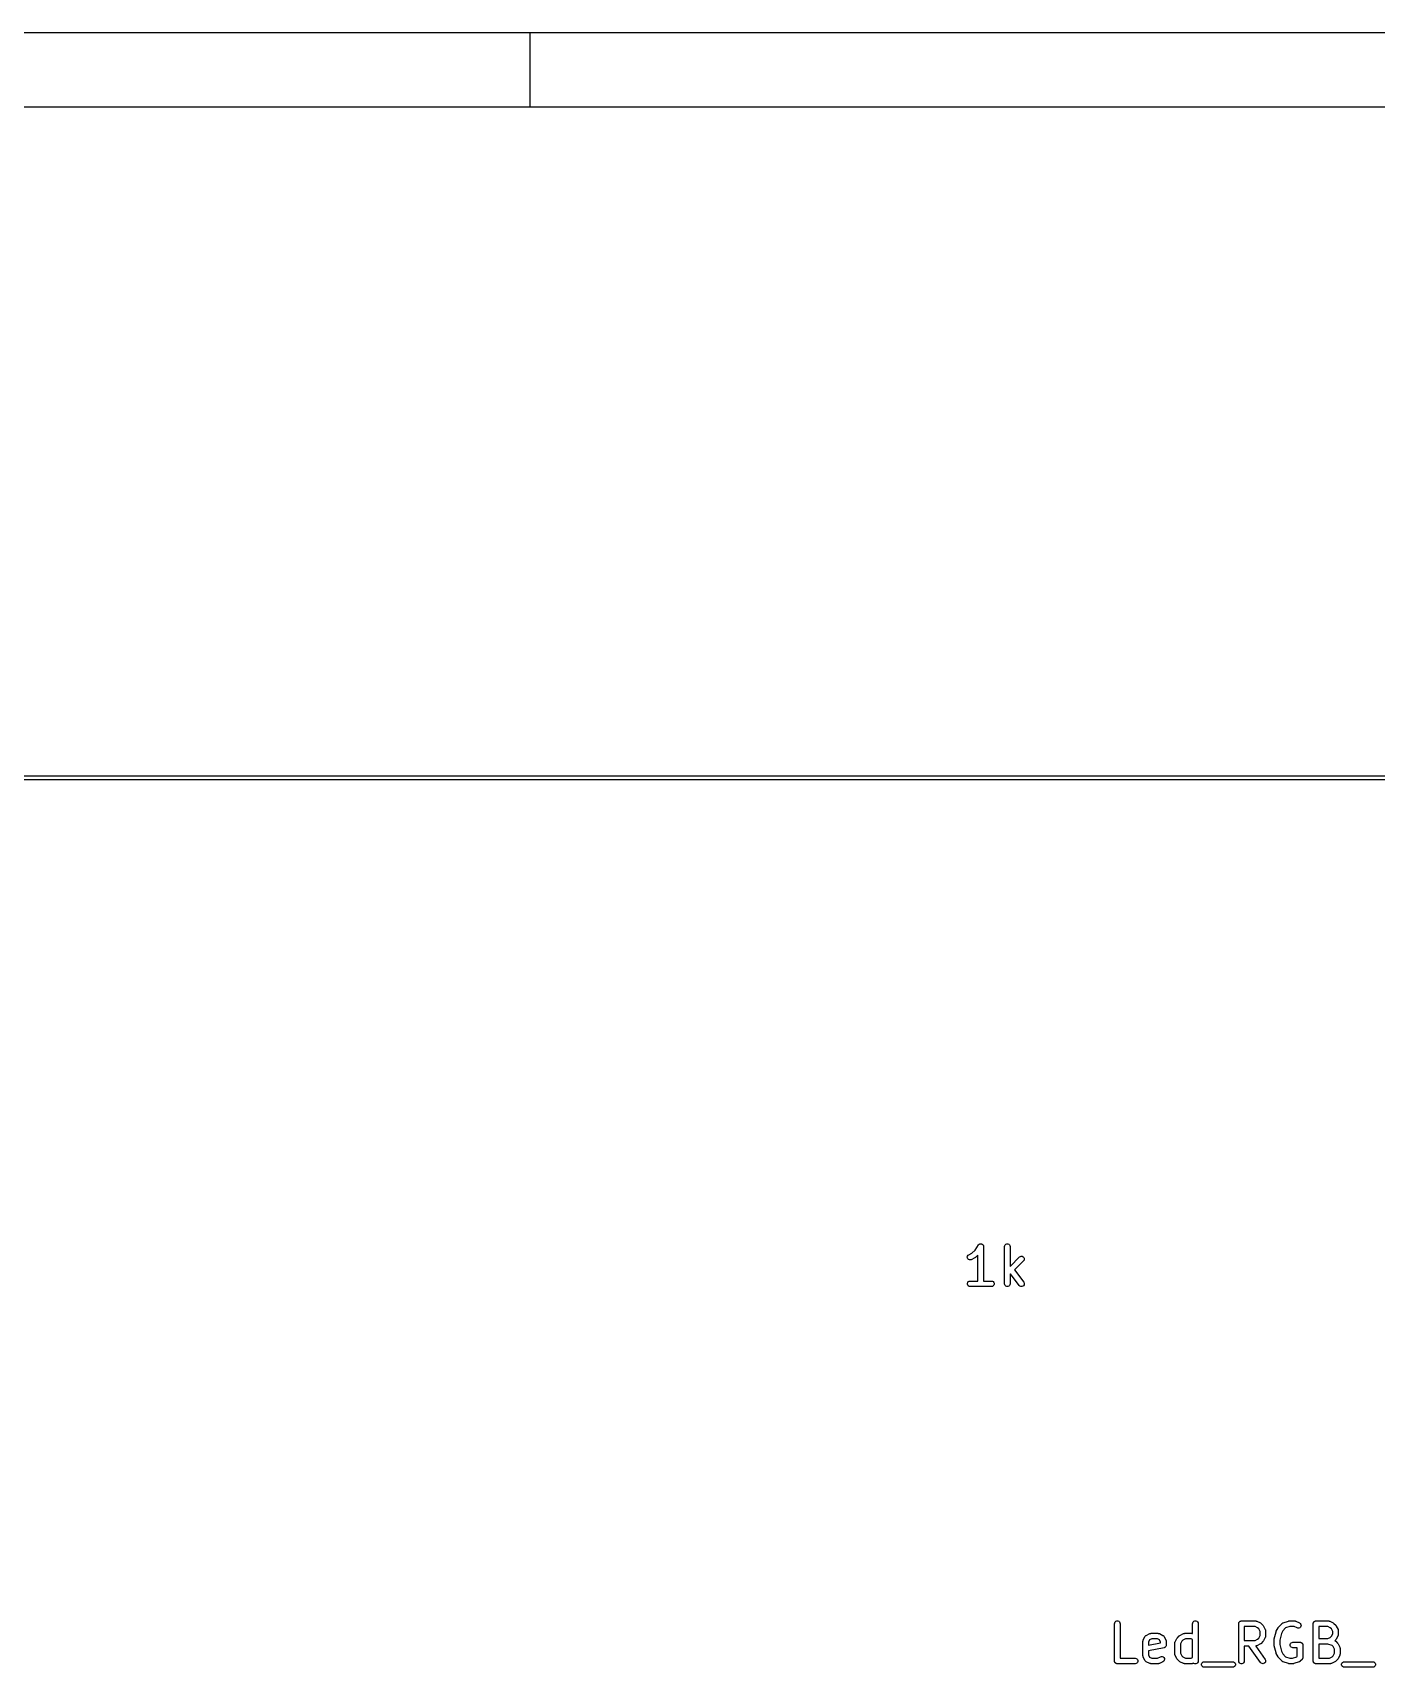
# Model space of a CAD drawing. Extents: x 10 to 287, y -200 to -10.
# Drawn here: x 146.65 to 182.71, y -53.87 to -10 of the extents above; entities that cross this region are included whole.
import ezdxf

# ---------------------------------------------------------------- set-up
doc = ezdxf.new("R2010")
doc.units = 0
doc.header["$MEASUREMENT"] = 0
doc.layers.add('BLACK', color=7, linetype='CONTINUOUS')

msp = doc.modelspace()

# ---------------------------------------------------------------- linework, layer by layer
at = {"layer": 'Black'}
for p, q in [((287.002, -10), (10, -10)), ((160, -12), (160, -10)), ((285.002, -12), (12, -12)), ((74.5, -29.95), (212, -29.95)), ((211.95, -30.05), (74.55, -30.05)), ((171.942, -42.6745), (172.033, -42.5378)), ((172.033, -42.5378), (172.036, -42.5348)), ((172.036, -42.5348), (172.038, -42.5312)), ((172.038, -42.5312), (172.045, -42.5254)), ((172.045, -42.5254), (172.051, -42.5189)), ((172.051, -42.5189), (172.055, -42.5171)), ((172.055, -42.5171), (172.058, -42.5144)), ((172.058, -42.5144), (172.066, -42.5114)), ((172.066, -42.5114), (172.074, -42.5074)), ((172.074, -42.5074), (172.078, -42.5069)), ((172.078, -42.5069), (172.082, -42.5055)), ((172.082, -42.5055), (172.091, -42.5055)), ((172.091, -42.5055), (172.1, -42.5045)), ((172.1, -42.5045), (172.104, -42.5055)), ((172.104, -42.5055), (172.108, -42.5055)), ((172.108, -42.5055), (172.117, -42.5086)), ((172.117, -42.5086), (172.125, -42.5107)), ((172.125, -42.5107), (172.129, -42.513)), ((172.129, -42.513), (172.133, -42.5144)), ((172.133, -42.5144), (172.14, -42.5202)), ((172.14, -42.5202), (172.147, -42.5251)), ((172.147, -42.5251), (172.15, -42.5285)), ((172.15, -42.5285), (172.153, -42.5312)), ((172.153, -42.5312), (172.157, -42.5389)), ((172.157, -42.5389), (172.162, -42.5461)), ((172.162, -42.5461), (172.164, -42.5501)), ((172.164, -42.5501), (172.166, -42.5537)), ((172.166, -42.5537), (172.167, -42.5625)), ((172.735, -42.5794), (172.739, -42.5537)), ((172.739, -42.5537), (172.752, -42.5312)), ((172.752, -42.5312), (172.772, -42.5144)), ((172.772, -42.5144), (172.796, -42.5055)), ((172.796, -42.5055), (172.823, -42.5055)), ((172.823, -42.5055), (172.847, -42.5144)), ((172.847, -42.5144), (172.867, -42.5312)), ((172.867, -42.5312), (172.88, -42.5537)), ((172.88, -42.5537), (172.885, -42.5794)), ((171.735, -42.8606), (171.741, -42.8353)), ((171.738, -42.8865), (171.735, -42.8606)), ((171.749, -42.9098), (171.738, -42.8865)), ((171.741, -42.8353), (171.755, -42.8135)), ((171.768, -42.9277), (171.749, -42.9098)), ((171.755, -42.8135), (171.776, -42.798)), ((171.792, -42.938), (171.768, -42.9277)), ((171.776, -42.798), (171.86, -42.7558)), ((171.818, -42.9396), (171.792, -42.938)), ((171.843, -42.9322), (171.818, -42.9396)), ((171.938, -42.8846), (171.843, -42.9322)), ((171.86, -42.7558), (171.942, -42.6745)), ((171.948, -42.8774), (171.938, -42.8846)), ((171.958, -42.8705), (171.948, -42.8774)), ((172.02, -42.8081), (171.958, -42.8705)), ((172.02, -43.5044), (172.02, -42.8081)), ((172.167, -42.5625), (172.17, -42.5711)), ((172.17, -42.5711), (172.17, -42.5753)), ((172.17, -42.5753), (172.17, -42.5794)), ((172.17, -42.5794), (172.17, -43.5044)), ((172.735, -43.5794), (172.735, -42.5794)), ((172.885, -42.5794), (172.885, -43.1126)), ((172.885, -43.1126), (173.137, -42.8597)), ((173.244, -42.9657), (173.004, -43.2055)), ((173.137, -42.8597), (173.159, -42.8447)), ((173.159, -42.8447), (173.184, -42.838)), ((173.184, -42.838), (173.21, -42.8403)), ((173.21, -42.8403), (173.233, -42.8513)), ((173.233, -42.8513), (173.252, -42.8697)), ((173.258, -42.9444), (173.244, -42.9657)), ((173.252, -42.8697), (173.263, -42.8933)), ((173.265, -42.9192), (173.258, -42.9444)), ((173.263, -42.8933), (173.265, -42.9192)), ((172.897, -43.3126), (172.885, -43.3247)), ((172.885, -43.3247), (172.885, -43.5794)), ((173.13, -43.6244), (172.897, -43.3126)), ((173.004, -43.2055), (173.25, -43.5344)), ((171.736, -43.5664), (171.745, -43.5419)), ((171.736, -43.5924), (171.736, -43.5664)), ((171.745, -43.6169), (171.736, -43.5924)), ((171.745, -43.5419), (171.761, -43.5219)), ((171.761, -43.6368), (171.745, -43.6169)), ((171.761, -43.5219), (171.784, -43.5089)), ((171.784, -43.6499), (171.761, -43.6368)), ((171.784, -43.5089), (171.81, -43.5044)), ((171.81, -43.6544), (171.784, -43.6499)), ((171.81, -43.5044), (172.02, -43.5044)), ((172.381, -43.6544), (171.81, -43.6544)), ((172.17, -43.5044), (172.381, -43.5044)), ((172.381, -43.5044), (172.407, -43.5089)), ((172.407, -43.6499), (172.381, -43.6544)), ((172.407, -43.5089), (172.429, -43.5219)), ((172.429, -43.6368), (172.407, -43.6499)), ((172.429, -43.5219), (172.446, -43.5419)), ((172.446, -43.6169), (172.429, -43.6368)), ((172.446, -43.5419), (172.455, -43.5664)), ((172.455, -43.5924), (172.446, -43.6169)), ((172.455, -43.5664), (172.455, -43.5924)), ((172.739, -43.605), (172.735, -43.5794)), ((172.752, -43.6276), (172.739, -43.605)), ((172.772, -43.6443), (172.752, -43.6276)), ((172.796, -43.6532), (172.772, -43.6443)), ((172.823, -43.6532), (172.796, -43.6532)), ((172.847, -43.6443), (172.823, -43.6532)), ((172.867, -43.6276), (172.847, -43.6443)), ((172.88, -43.605), (172.867, -43.6276)), ((172.885, -43.5794), (172.88, -43.605)), ((173.149, -43.6422), (173.13, -43.6244)), ((173.173, -43.6524), (173.149, -43.6422)), ((173.199, -43.6538), (173.173, -43.6524)), ((173.224, -43.6463), (173.199, -43.6538)), ((173.245, -43.6307), (173.224, -43.6463)), ((173.259, -43.6088), (173.245, -43.6307)), ((173.25, -43.5344), (173.262, -43.5576)), ((173.265, -43.5835), (173.259, -43.6088)), ((173.262, -43.5576), (173.265, -43.5835)), ((175.704, -52.6542), (175.724, -52.6374)), ((175.724, -52.6374), (175.749, -52.6285)), ((175.749, -52.6285), (175.775, -52.6285)), ((175.775, -52.6285), (175.799, -52.6374)), ((175.799, -52.6374), (175.819, -52.6542)), ((177.8, -52.6542), (177.82, -52.6374)), ((177.82, -52.6374), (177.844, -52.6285)), ((177.844, -52.6285), (177.87, -52.6285)), ((177.87, -52.6285), (177.895, -52.6374)), ((177.895, -52.6374), (177.915, -52.6542)), ((179.043, -52.65), (179.047, -52.6449)), ((179.047, -52.6449), (179.053, -52.6416)), ((179.053, -52.6416), (179.058, -52.6374)), ((179.058, -52.6374), (179.064, -52.6352)), ((179.064, -52.6352), (179.07, -52.6319)), ((179.07, -52.6319), (179.076, -52.6308)), ((179.076, -52.6308), (179.082, -52.6285)), ((179.082, -52.6285), (179.089, -52.6285)), ((179.089, -52.6285), (179.095, -52.6274)), ((179.095, -52.6274), (179.476, -52.6274)), ((179.476, -52.6274), (179.48, -52.6281)), ((179.48, -52.6281), (179.485, -52.6279)), ((179.485, -52.6279), (179.493, -52.6304)), ((179.493, -52.6304), (179.502, -52.6319)), ((179.502, -52.6319), (179.506, -52.6341)), ((179.506, -52.6341), (179.51, -52.6353)), ((179.51, -52.6353), (179.605, -52.6829)), ((180.214, -52.6788), (180.357, -52.6312)), ((180.357, -52.6312), (180.369, -52.6295)), ((180.369, -52.6295), (180.381, -52.6274)), ((180.381, -52.6274), (180.524, -52.6274)), ((180.524, -52.6274), (180.528, -52.6281)), ((180.528, -52.6281), (180.532, -52.6279)), ((180.532, -52.6279), (180.541, -52.6304)), ((180.541, -52.6304), (180.549, -52.6319)), ((180.549, -52.6319), (180.553, -52.6341)), ((180.553, -52.6341), (180.557, -52.6353)), ((180.557, -52.6353), (180.653, -52.6829)), ((181.043, -52.65), (181.047, -52.6449)), ((181.047, -52.6449), (181.053, -52.6416)), ((181.053, -52.6416), (181.058, -52.6374)), ((181.058, -52.6374), (181.064, -52.6352)), ((181.064, -52.6352), (181.07, -52.6319)), ((181.07, -52.6319), (181.076, -52.6308)), ((181.076, -52.6308), (181.082, -52.6285)), ((181.082, -52.6285), (181.089, -52.6285)), ((181.089, -52.6285), (181.095, -52.6274)), ((181.095, -52.6274), (181.429, -52.6274)), ((181.429, -52.6274), (181.433, -52.6281)), ((181.433, -52.6281), (181.437, -52.6279)), ((181.437, -52.6279), (181.446, -52.6304)), ((181.446, -52.6304), (181.454, -52.6319)), ((181.454, -52.6319), (181.458, -52.6341)), ((181.458, -52.6341), (181.462, -52.6353)), ((181.462, -52.6353), (181.557, -52.6829)), ((175.687, -52.7024), (175.691, -52.6767)), ((175.687, -53.7024), (175.687, -52.7024)), ((175.691, -52.6767), (175.704, -52.6542)), ((175.819, -52.6542), (175.832, -52.6767)), ((175.832, -52.6767), (175.837, -52.7024)), ((175.837, -52.7024), (175.837, -53.6274)), ((176.457, -53.145), (176.504, -53.0498)), ((176.504, -53.0498), (176.511, -53.041)), ((176.511, -53.041), (176.517, -53.0318)), ((176.517, -53.0318), (176.519, -53.0305)), ((176.519, -53.0305), (176.52, -53.0289)), ((176.52, -53.0289), (176.529, -53.0228)), ((176.529, -53.0228), (176.538, -53.0163)), ((176.538, -53.0163), (176.633, -52.9686)), ((176.633, -52.9686), (176.637, -52.9674)), ((176.637, -52.9674), (176.641, -52.9652)), ((176.641, -52.9652), (176.65, -52.9637)), ((176.65, -52.9637), (176.658, -52.9612)), ((176.658, -52.9612), (176.662, -52.9615)), ((176.662, -52.9615), (176.667, -52.9607)), ((176.667, -52.9607), (176.857, -52.9607)), ((176.857, -52.9607), (176.861, -52.9615)), ((176.861, -52.9615), (176.866, -52.9612)), ((176.866, -52.9612), (176.874, -52.9637)), ((176.874, -52.9637), (176.883, -52.9652)), ((176.883, -52.9652), (176.887, -52.9674)), ((176.887, -52.9674), (176.891, -52.9686)), ((176.891, -52.9686), (176.986, -53.0163)), ((176.986, -53.0163), (176.995, -53.0228)), ((176.995, -53.0228), (177.004, -53.0289)), ((177.004, -53.0289), (177.005, -53.0305)), ((177.005, -53.0305), (177.007, -53.0318)), ((177.007, -53.0318), (177.013, -53.041)), ((177.013, -53.041), (177.019, -53.0498)), ((177.019, -53.0498), (177.067, -53.145)), ((177.369, -53.0878), (177.376, -53.0779)), ((177.376, -53.0779), (177.423, -53.0303)), ((177.423, -53.0303), (177.433, -53.0234)), ((177.433, -53.0234), (177.443, -53.0163)), ((177.443, -53.0163), (177.538, -52.9686)), ((177.538, -52.9686), (177.542, -52.9674)), ((177.542, -52.9674), (177.546, -52.9652)), ((177.546, -52.9652), (177.554, -52.9637)), ((177.554, -52.9637), (177.563, -52.9612)), ((177.563, -52.9612), (177.567, -52.9615)), ((177.567, -52.9615), (177.571, -52.9607)), ((177.571, -52.9607), (177.762, -52.9607)), ((177.762, -52.9607), (177.766, -52.9615)), ((177.766, -52.9615), (177.77, -52.9612)), ((177.77, -52.9612), (177.779, -52.9637)), ((177.779, -52.9637), (177.782, -52.9643)), ((177.782, -52.7024), (177.787, -52.6767)), ((177.782, -52.9643), (177.782, -52.7024)), ((177.787, -52.6767), (177.8, -52.6542)), ((177.915, -52.6542), (177.928, -52.6767)), ((177.928, -52.6767), (177.932, -52.7024)), ((177.932, -52.7024), (177.932, -53.7024)), ((179.02, -52.7024), (179.021, -52.6959)), ((179.02, -53.7024), (179.02, -52.7024)), ((179.021, -52.6894), (179.024, -52.6832)), ((179.021, -52.6959), (179.021, -52.6894)), ((179.024, -52.6832), (179.025, -52.6767)), ((179.025, -52.6767), (179.028, -52.671)), ((179.028, -52.671), (179.03, -52.6649)), ((179.03, -52.6649), (179.035, -52.6599)), ((179.035, -52.6599), (179.038, -52.6542)), ((179.038, -52.6542), (179.043, -52.65)), ((179.17, -52.7774), (179.17, -53.1512)), ((179.458, -52.7774), (179.17, -52.7774)), ((179.527, -52.8116), (179.458, -52.7774)), ((179.557, -52.842), (179.527, -52.8116)), ((179.592, -52.9106), (179.557, -52.842)), ((179.557, -53.0865), (179.592, -53.018)), ((179.592, -53.018), (179.592, -52.9106)), ((179.605, -52.6829), (179.615, -52.6901)), ((179.615, -52.6901), (179.624, -52.697)), ((179.624, -52.697), (179.672, -52.7446)), ((179.672, -52.7446), (179.679, -52.7544)), ((179.679, -52.7544), (179.686, -52.7641)), ((179.686, -52.7641), (179.734, -52.8593)), ((179.734, -53.0693), (179.686, -53.1645)), ((179.734, -52.8593), (179.735, -52.8635)), ((179.735, -53.0651), (179.734, -53.0693)), ((179.735, -52.8635), (179.737, -52.8672)), ((179.737, -53.0614), (179.735, -53.0651)), ((179.737, -52.8672), (179.739, -52.8759)), ((179.739, -53.0527), (179.737, -53.0614)), ((179.739, -52.8759), (179.741, -52.8843)), ((179.741, -53.0443), (179.739, -53.0527)), ((179.741, -52.8843), (179.741, -52.8886)), ((179.741, -52.8886), (179.742, -52.8929)), ((179.742, -53.0357), (179.741, -53.04)), ((179.741, -53.04), (179.741, -53.0443)), ((179.742, -52.8929), (179.742, -53.0357)), ((179.975, -53.1128), (180.022, -52.9223)), ((180.022, -52.9223), (180.026, -52.9148)), ((180.026, -52.9148), (180.028, -52.9069)), ((180.028, -52.9069), (180.076, -52.8117)), ((180.076, -52.8117), (180.083, -52.802)), ((180.083, -52.802), (180.09, -52.7922)), ((180.09, -52.7922), (180.185, -52.697)), ((180.166, -52.9667), (180.123, -53.1402)), ((180.204, -52.8897), (180.166, -52.9667)), ((180.185, -52.697), (180.189, -52.6945)), ((180.189, -52.6945), (180.191, -52.6913)), ((180.191, -52.6913), (180.199, -52.6871)), ((180.199, -52.6871), (180.206, -52.682)), ((180.279, -52.8156), (180.204, -52.8897)), ((180.206, -52.682), (180.211, -52.6809)), ((180.211, -52.6809), (180.214, -52.6788)), ((180.393, -52.7774), (180.279, -52.8156)), ((180.506, -52.7774), (180.393, -52.7774)), ((180.586, -52.8171), (180.506, -52.7774)), ((180.61, -52.8245), (180.586, -52.8171)), ((180.636, -52.8229), (180.61, -52.8245)), ((180.66, -52.8126), (180.636, -52.8229)), ((180.653, -52.6829), (180.674, -52.6984)), ((180.679, -52.7947), (180.66, -52.8126)), ((180.674, -52.6984), (180.688, -52.7202)), ((180.691, -52.7714), (180.679, -52.7947)), ((180.688, -52.7202), (180.694, -52.7455)), ((180.694, -52.7455), (180.691, -52.7714)), ((181.02, -52.7024), (181.021, -52.6959)), ((181.02, -53.7024), (181.02, -52.7024)), ((181.021, -52.6894), (181.024, -52.6832)), ((181.021, -52.6959), (181.021, -52.6894)), ((181.024, -52.6832), (181.025, -52.6767)), ((181.025, -52.6767), (181.028, -52.671)), ((181.028, -52.671), (181.03, -52.6649)), ((181.03, -52.6649), (181.035, -52.6599)), ((181.035, -52.6599), (181.038, -52.6542)), ((181.038, -52.6542), (181.043, -52.65)), ((181.17, -52.7774), (181.17, -53.1036)), ((181.411, -52.7774), (181.17, -52.7774)), ((181.479, -52.8116), (181.411, -52.7774)), ((181.411, -53.1036), (181.479, -53.0693)), ((181.51, -52.842), (181.479, -52.8116)), ((181.479, -53.0693), (181.51, -53.0389)), ((181.544, -52.9106), (181.51, -52.842)), ((181.51, -53.0389), (181.544, -52.9704)), ((181.544, -52.9704), (181.544, -52.9106)), ((181.557, -52.6829), (181.567, -52.6901)), ((181.567, -52.6901), (181.577, -52.697)), ((181.577, -52.697), (181.624, -52.7446)), ((181.624, -52.7446), (181.631, -52.7544)), ((181.631, -52.7544), (181.639, -52.7641)), ((181.639, -52.7641), (181.686, -52.8593)), ((181.686, -53.0216), (181.639, -53.1169)), ((181.686, -52.8593), (181.687, -52.8635)), ((181.687, -53.0175), (181.686, -53.0216)), ((181.687, -52.8635), (181.69, -52.8672)), ((181.69, -53.0137), (181.687, -53.0175)), ((181.69, -52.8672), (181.691, -52.8759)), ((181.691, -53.0051), (181.69, -53.0137)), ((181.691, -52.8759), (181.694, -52.8843)), ((181.694, -52.9967), (181.691, -53.0051)), ((181.694, -52.8843), (181.693, -52.8886)), ((181.693, -52.8886), (181.694, -52.8929)), ((181.694, -52.9881), (181.693, -52.9924)), ((181.693, -52.9924), (181.694, -52.9967)), ((181.694, -52.8929), (181.694, -52.9881)), ((176.449, -53.17), (176.452, -53.1616)), ((176.45, -53.1743), (176.449, -53.17)), ((176.449, -53.1786), (176.45, -53.1743)), ((176.449, -53.5595), (176.449, -53.1786)), ((176.452, -53.1616), (176.453, -53.1529)), ((176.453, -53.1529), (176.455, -53.1492)), ((176.455, -53.1492), (176.457, -53.145)), ((176.627, -53.1392), (176.599, -53.1963)), ((176.599, -53.1963), (176.599, -53.2776)), ((176.599, -53.2776), (176.925, -53.2123)), ((177.015, -53.3474), (176.599, -53.4305)), ((176.599, -53.4305), (176.599, -53.5418)), ((176.684, -53.1107), (176.627, -53.1392)), ((176.839, -53.1107), (176.684, -53.1107)), ((176.896, -53.1392), (176.839, -53.1107)), ((176.925, -53.1963), (176.896, -53.1392)), ((176.925, -53.2123), (176.925, -53.1963)), ((177.026, -53.3429), (177.015, -53.3474)), ((177.037, -53.3388), (177.026, -53.3429)), ((177.038, -53.3382), (177.037, -53.3388)), ((177.039, -53.3379), (177.038, -53.3382)), ((177.048, -53.3298), (177.039, -53.3379)), ((177.057, -53.322), (177.048, -53.3298)), ((177.058, -53.3213), (177.057, -53.322)), ((177.059, -53.3207), (177.058, -53.3213)), ((177.064, -53.31), (177.059, -53.3207)), ((177.07, -53.2995), (177.064, -53.31)), ((177.067, -53.145), (177.068, -53.1492)), ((177.068, -53.1492), (177.07, -53.1529)), ((177.07, -53.1529), (177.072, -53.1616)), ((177.071, -53.2986), (177.07, -53.2995)), ((177.073, -53.2858), (177.071, -53.2978)), ((177.071, -53.2978), (177.071, -53.2986)), ((177.072, -53.1616), (177.075, -53.17)), ((177.075, -53.2738), (177.073, -53.2858)), ((177.075, -53.17), (177.074, -53.1743)), ((177.074, -53.1743), (177.075, -53.1786)), ((177.075, -53.1786), (177.075, -53.2738)), ((177.306, -53.2176), (177.309, -53.2092)), ((177.307, -53.2219), (177.306, -53.2176)), ((177.306, -53.2262), (177.307, -53.2219)), ((177.306, -53.5119), (177.306, -53.2262)), ((177.307, -53.5162), (177.306, -53.5119)), ((177.306, -53.5205), (177.307, -53.5162)), ((177.309, -53.5289), (177.306, -53.5205)), ((177.309, -53.2092), (177.31, -53.2005)), ((177.31, -53.2005), (177.313, -53.1968)), ((177.313, -53.1968), (177.314, -53.1926)), ((177.314, -53.1926), (177.361, -53.0974)), ((177.361, -53.0974), (177.369, -53.0878)), ((177.49, -53.1754), (177.456, -53.2439)), ((177.456, -53.2439), (177.456, -53.4942)), ((177.456, -53.4942), (177.49, -53.5627)), ((177.521, -53.145), (177.49, -53.1754)), ((177.589, -53.1107), (177.521, -53.145)), ((177.744, -53.1107), (177.589, -53.1107)), ((177.782, -53.1297), (177.744, -53.1107)), ((177.782, -53.6084), (177.782, -53.1297)), ((179.17, -53.1512), (179.458, -53.1512)), ((179.294, -53.3012), (179.17, -53.3012)), ((179.17, -53.3012), (179.17, -53.7024)), ((179.605, -53.7454), (179.294, -53.3012)), ((179.458, -53.1512), (179.527, -53.1169)), ((179.48, -53.3004), (179.477, -53.301)), ((179.477, -53.301), (179.728, -53.6594)), ((179.485, -53.3007), (179.48, -53.3004)), ((179.493, -53.2982), (179.485, -53.3007)), ((179.502, -53.2967), (179.493, -53.2982)), ((179.506, -53.2945), (179.502, -53.2967)), ((179.51, -53.2933), (179.506, -53.2945)), ((179.605, -53.2457), (179.51, -53.2933)), ((179.527, -53.1169), (179.557, -53.0865)), ((179.615, -53.2385), (179.605, -53.2457)), ((179.624, -53.2316), (179.615, -53.2385)), ((179.672, -53.184), (179.624, -53.2316)), ((179.679, -53.1742), (179.672, -53.184)), ((179.686, -53.1645), (179.679, -53.1742)), ((179.973, -53.131), (179.974, -53.1219)), ((179.973, -53.2738), (179.973, -53.131)), ((179.974, -53.2828), (179.973, -53.2738)), ((179.974, -53.1219), (179.975, -53.1128)), ((179.975, -53.292), (179.974, -53.2828)), ((180.022, -53.4825), (179.975, -53.292)), ((180.026, -53.49), (180.022, -53.4825)), ((180.028, -53.4978), (180.026, -53.49)), ((180.076, -53.5931), (180.028, -53.4978)), ((180.123, -53.1402), (180.123, -53.2646)), ((180.123, -53.2646), (180.166, -53.4381)), ((180.166, -53.4381), (180.204, -53.5151)), ((180.204, -53.5151), (180.279, -53.5892)), ((180.402, -53.2608), (180.411, -53.2363)), ((180.402, -53.2868), (180.402, -53.2608)), ((180.411, -53.3113), (180.402, -53.2868)), ((180.411, -53.2363), (180.428, -53.2164)), ((180.428, -53.3313), (180.411, -53.3113)), ((180.428, -53.2164), (180.451, -53.2033)), ((180.451, -53.3443), (180.428, -53.3313)), ((180.451, -53.2033), (180.476, -53.1988)), ((180.476, -53.3488), (180.451, -53.3443)), ((180.476, -53.1988), (180.667, -53.1988)), ((180.592, -53.3488), (180.476, -53.3488)), ((180.592, -53.5761), (180.592, -53.3488)), ((180.667, -53.1988), (180.673, -53.1999)), ((180.673, -53.1999), (180.68, -53.1999)), ((180.68, -53.1999), (180.686, -53.2022)), ((180.686, -53.2022), (180.692, -53.2033)), ((180.692, -53.2033), (180.698, -53.2066)), ((180.698, -53.2066), (180.704, -53.2089)), ((180.704, -53.2089), (180.709, -53.2131)), ((180.709, -53.2131), (180.715, -53.2164)), ((180.715, -53.2164), (180.719, -53.2214)), ((180.719, -53.2214), (180.724, -53.2256)), ((180.724, -53.2256), (180.727, -53.2313)), ((180.727, -53.2313), (180.732, -53.2363)), ((180.732, -53.2363), (180.734, -53.2425)), ((180.734, -53.2425), (180.737, -53.2482)), ((180.737, -53.2482), (180.738, -53.2546)), ((180.738, -53.2546), (180.741, -53.2608)), ((180.741, -53.2608), (180.741, -53.2674)), ((180.741, -53.2674), (180.742, -53.2738)), ((180.742, -53.2738), (180.742, -53.6071)), ((181.17, -53.1036), (181.411, -53.1036)), ((181.17, -53.2536), (181.17, -53.6274)), ((181.416, -53.2536), (181.17, -53.2536)), ((181.531, -53.2917), (181.416, -53.2536)), ((181.557, -53.3182), (181.531, -53.2917)), ((181.592, -53.3868), (181.557, -53.3182)), ((181.557, -53.5627), (181.592, -53.4942)), ((181.592, -53.4942), (181.592, -53.3868)), ((181.624, -53.1364), (181.603, -53.1581)), ((181.603, -53.1581), (181.603, -53.1582)), ((181.603, -53.1582), (181.61, -53.1633)), ((181.61, -53.1633), (181.618, -53.1674)), ((181.618, -53.1674), (181.621, -53.1707)), ((181.621, -53.1707), (181.624, -53.1732)), ((181.631, -53.1265), (181.624, -53.1364)), ((181.624, -53.1732), (181.672, -53.2208)), ((181.639, -53.1169), (181.631, -53.1265)), ((181.672, -53.2208), (181.679, -53.2306)), ((181.679, -53.2306), (181.686, -53.2403)), ((181.686, -53.2403), (181.734, -53.3355)), ((181.734, -53.3355), (181.735, -53.3397)), ((181.735, -53.3397), (181.737, -53.3434)), ((181.737, -53.3434), (181.739, -53.3521)), ((181.739, -53.3521), (181.741, -53.3605)), ((181.741, -53.5205), (181.739, -53.5289)), ((181.741, -53.3605), (181.741, -53.3648)), ((181.741, -53.3648), (181.742, -53.369)), ((181.742, -53.5119), (181.741, -53.5162)), ((181.741, -53.5162), (181.741, -53.5205)), ((181.742, -53.369), (181.742, -53.5119)), ((175.688, -53.7088), (175.687, -53.7024)), ((175.688, -53.7154), (175.688, -53.7088)), ((175.69, -53.7216), (175.688, -53.7154)), ((175.691, -53.728), (175.69, -53.7216)), ((175.695, -53.7337), (175.691, -53.728)), ((175.697, -53.7399), (175.695, -53.7337)), ((175.701, -53.7449), (175.697, -53.7399)), ((175.704, -53.7506), (175.701, -53.7449)), ((175.709, -53.7548), (175.704, -53.7506)), ((175.714, -53.7598), (175.709, -53.7548)), ((175.719, -53.7631), (175.714, -53.7598)), ((175.724, -53.7673), (175.719, -53.7631)), ((175.731, -53.7696), (175.724, -53.7673)), ((175.736, -53.7729), (175.731, -53.7696)), ((175.743, -53.774), (175.736, -53.7729)), ((175.749, -53.7762), (175.743, -53.774)), ((175.755, -53.7762), (175.749, -53.7762)), ((175.762, -53.7774), (175.755, -53.7762)), ((176.238, -53.7774), (175.762, -53.7774)), ((175.837, -53.6274), (176.238, -53.6274)), ((176.238, -53.6274), (176.264, -53.6319)), ((176.264, -53.7729), (176.238, -53.7774)), ((176.264, -53.6319), (176.286, -53.6449)), ((176.286, -53.7598), (176.264, -53.7729)), ((176.286, -53.6449), (176.303, -53.6649)), ((176.303, -53.7399), (176.286, -53.7598)), ((176.303, -53.6649), (176.312, -53.6894)), ((176.312, -53.7154), (176.303, -53.7399)), ((176.312, -53.6894), (176.312, -53.7154)), ((176.45, -53.5638), (176.449, -53.5595)), ((176.449, -53.5681), (176.45, -53.5638)), ((176.452, -53.5765), (176.449, -53.5681)), ((176.453, -53.5852), (176.452, -53.5765)), ((176.455, -53.5889), (176.453, -53.5852)), ((176.457, -53.5931), (176.455, -53.5889)), ((176.504, -53.6883), (176.457, -53.5931)), ((176.511, -53.6971), (176.504, -53.6883)), ((176.517, -53.7063), (176.511, -53.6971)), ((176.519, -53.7076), (176.517, -53.7063)), ((176.52, -53.7092), (176.519, -53.7076)), ((176.529, -53.7153), (176.52, -53.7092)), ((176.538, -53.7218), (176.529, -53.7153)), ((176.633, -53.7695), (176.538, -53.7218)), ((176.599, -53.5418), (176.627, -53.5989)), ((176.627, -53.5989), (176.684, -53.6274)), ((176.637, -53.7707), (176.633, -53.7695)), ((176.641, -53.7729), (176.637, -53.7707)), ((176.65, -53.7744), (176.641, -53.7729)), ((176.658, -53.7769), (176.65, -53.7744)), ((176.662, -53.7766), (176.658, -53.7769)), ((176.667, -53.7774), (176.662, -53.7766)), ((176.857, -53.7774), (176.667, -53.7774)), ((176.684, -53.6274), (176.839, -53.6274)), ((176.839, -53.6274), (176.919, -53.5877)), ((176.861, -53.7766), (176.857, -53.7774)), ((176.866, -53.7769), (176.861, -53.7766)), ((176.874, -53.7744), (176.866, -53.7769)), ((176.883, -53.7729), (176.874, -53.7744)), ((176.887, -53.7707), (176.883, -53.7729)), ((176.891, -53.7695), (176.887, -53.7707)), ((176.986, -53.7218), (176.891, -53.7695)), ((176.919, -53.5877), (176.944, -53.5803)), ((176.944, -53.5803), (176.97, -53.5818)), ((176.97, -53.5818), (176.994, -53.5922)), ((177.007, -53.7063), (176.986, -53.7218)), ((176.994, -53.5922), (177.013, -53.6101)), ((177.021, -53.6846), (177.007, -53.7063)), ((177.013, -53.6101), (177.024, -53.6334)), ((177.027, -53.6593), (177.021, -53.6846)), ((177.024, -53.6334), (177.027, -53.6593)), ((177.31, -53.5376), (177.309, -53.5289)), ((177.313, -53.5413), (177.31, -53.5376)), ((177.314, -53.5454), (177.313, -53.5413)), ((177.361, -53.6407), (177.314, -53.5454)), ((177.369, -53.6503), (177.361, -53.6407)), ((177.376, -53.6602), (177.369, -53.6503)), ((177.423, -53.7078), (177.376, -53.6602)), ((177.433, -53.7147), (177.423, -53.7078)), ((177.443, -53.7218), (177.433, -53.7147)), ((177.538, -53.7695), (177.443, -53.7218)), ((177.49, -53.5627), (177.521, -53.5931)), ((177.521, -53.5931), (177.589, -53.6274)), ((177.542, -53.7707), (177.538, -53.7695)), ((177.546, -53.7729), (177.542, -53.7707)), ((177.554, -53.7744), (177.546, -53.7729)), ((177.563, -53.7769), (177.554, -53.7744)), ((177.567, -53.7766), (177.563, -53.7769)), ((177.571, -53.7774), (177.567, -53.7766)), ((177.762, -53.7774), (177.571, -53.7774)), ((177.589, -53.6274), (177.744, -53.6274)), ((177.744, -53.6274), (177.782, -53.6084)), ((177.766, -53.7766), (177.762, -53.7774)), ((177.77, -53.7769), (177.766, -53.7766)), ((177.779, -53.7744), (177.77, -53.7769)), ((177.788, -53.7729), (177.779, -53.7744)), ((177.791, -53.7707), (177.788, -53.7729)), ((177.795, -53.7695), (177.791, -53.7707)), ((177.812, -53.7611), (177.795, -53.7695)), ((177.82, -53.7673), (177.812, -53.7611)), ((177.844, -53.7762), (177.82, -53.7673)), ((177.87, -53.7762), (177.844, -53.7762)), ((177.895, -53.7673), (177.87, -53.7762)), ((177.915, -53.7506), (177.895, -53.7673)), ((177.928, -53.728), (177.915, -53.7506)), ((177.932, -53.7024), (177.928, -53.728)), ((178.021, -53.7846), (178.03, -53.7601)), ((178.021, -53.8106), (178.021, -53.7846)), ((178.03, -53.8351), (178.021, -53.8106)), ((178.03, -53.7601), (178.047, -53.7402)), ((178.047, -53.8551), (178.03, -53.8351)), ((178.047, -53.7402), (178.07, -53.7271)), ((178.07, -53.8681), (178.047, -53.8551)), ((178.07, -53.7271), (178.095, -53.7226)), ((178.095, -53.8726), (178.07, -53.8681)), ((178.095, -53.7226), (178.857, -53.7226)), ((178.857, -53.8726), (178.095, -53.8726)), ((178.857, -53.7226), (178.883, -53.7271)), ((178.883, -53.8681), (178.857, -53.8726)), ((178.883, -53.7271), (178.905, -53.7402)), ((178.905, -53.8551), (178.883, -53.8681)), ((178.905, -53.7402), (178.922, -53.7601)), ((178.922, -53.8351), (178.905, -53.8551)), ((178.922, -53.7601), (178.931, -53.7846)), ((178.931, -53.8106), (178.922, -53.8351)), ((178.931, -53.7846), (178.931, -53.8106)), ((179.025, -53.728), (179.02, -53.7024)), ((179.038, -53.7506), (179.025, -53.728)), ((179.058, -53.7673), (179.038, -53.7506)), ((179.082, -53.7762), (179.058, -53.7673)), ((179.108, -53.7762), (179.082, -53.7762)), ((179.133, -53.7673), (179.108, -53.7762)), ((179.153, -53.7506), (179.133, -53.7673)), ((179.166, -53.728), (179.153, -53.7506)), ((179.17, -53.7024), (179.166, -53.728)), ((179.624, -53.7638), (179.605, -53.7454)), ((179.647, -53.7748), (179.624, -53.7638)), ((179.673, -53.7771), (179.647, -53.7748)), ((179.698, -53.7704), (179.673, -53.7771)), ((179.72, -53.7554), (179.698, -53.7704)), ((179.735, -53.7341), (179.72, -53.7554)), ((179.728, -53.6594), (179.739, -53.683)), ((179.741, -53.7089), (179.735, -53.7341)), ((179.739, -53.683), (179.741, -53.7089)), ((180.083, -53.6027), (180.076, -53.5931)), ((180.09, -53.6126), (180.083, -53.6027)), ((180.185, -53.7078), (180.09, -53.6126)), ((180.189, -53.7103), (180.185, -53.7078)), ((180.191, -53.7135), (180.189, -53.7103)), ((180.199, -53.7177), (180.191, -53.7135)), ((180.206, -53.7227), (180.199, -53.7177)), ((180.211, -53.7239), (180.206, -53.7227)), ((180.214, -53.7259), (180.211, -53.7239)), ((180.357, -53.7735), (180.214, -53.7259)), ((180.279, -53.5892), (180.393, -53.6274)), ((180.369, -53.7753), (180.357, -53.7735)), ((180.381, -53.7774), (180.369, -53.7753)), ((180.476, -53.7774), (180.381, -53.7774)), ((180.393, -53.6274), (180.464, -53.6274)), ((180.464, -53.6274), (180.579, -53.5892)), ((180.488, -53.7753), (180.476, -53.7774)), ((180.5, -53.7735), (180.488, -53.7753)), ((180.643, -53.7259), (180.5, -53.7735)), ((180.579, -53.5892), (180.592, -53.5761)), ((180.647, -53.7239), (180.643, -53.7259)), ((180.651, -53.7227), (180.647, -53.7239)), ((180.658, -53.7177), (180.651, -53.7227)), ((180.666, -53.7135), (180.658, -53.7177)), ((180.669, -53.7103), (180.666, -53.7135)), ((180.672, -53.7078), (180.669, -53.7103)), ((180.72, -53.6602), (180.672, -53.7078)), ((180.722, -53.6575), (180.72, -53.6602)), ((180.724, -53.6554), (180.722, -53.6575)), ((180.729, -53.6469), (180.724, -53.6554)), ((180.735, -53.6388), (180.729, -53.6469)), ((180.737, -53.6328), (180.735, -53.6357)), ((180.735, -53.6357), (180.735, -53.6388)), ((180.739, -53.6231), (180.737, -53.6328)), ((180.741, -53.6137), (180.739, -53.6231)), ((180.742, -53.6071), (180.741, -53.6104)), ((180.741, -53.6104), (180.741, -53.6137)), ((181.021, -53.7088), (181.02, -53.7024)), ((181.021, -53.7154), (181.021, -53.7088)), ((181.024, -53.7216), (181.021, -53.7154)), ((181.025, -53.728), (181.024, -53.7216)), ((181.028, -53.7337), (181.025, -53.728)), ((181.03, -53.7399), (181.028, -53.7337)), ((181.035, -53.7449), (181.03, -53.7399)), ((181.038, -53.7506), (181.035, -53.7449)), ((181.043, -53.7548), (181.038, -53.7506)), ((181.047, -53.7598), (181.043, -53.7548)), ((181.053, -53.7631), (181.047, -53.7598)), ((181.058, -53.7673), (181.053, -53.7631)), ((181.064, -53.7696), (181.058, -53.7673)), ((181.07, -53.7729), (181.064, -53.7696)), ((181.076, -53.774), (181.07, -53.7729)), ((181.082, -53.7762), (181.076, -53.774)), ((181.089, -53.7762), (181.082, -53.7762)), ((181.095, -53.7774), (181.089, -53.7762)), ((181.476, -53.7774), (181.095, -53.7774)), ((181.17, -53.6274), (181.458, -53.6274)), ((181.458, -53.6274), (181.527, -53.5931)), ((181.48, -53.7766), (181.476, -53.7774)), ((181.485, -53.7769), (181.48, -53.7766)), ((181.493, -53.7744), (181.485, -53.7769)), ((181.502, -53.7729), (181.493, -53.7744)), ((181.506, -53.7707), (181.502, -53.7729)), ((181.51, -53.7695), (181.506, -53.7707)), ((181.605, -53.7218), (181.51, -53.7695)), ((181.527, -53.5931), (181.557, -53.5627)), ((181.615, -53.7147), (181.605, -53.7218)), ((181.624, -53.7078), (181.615, -53.7147)), ((181.672, -53.6602), (181.624, -53.7078)), ((181.679, -53.6503), (181.672, -53.6602)), ((181.686, -53.6407), (181.679, -53.6503)), ((181.734, -53.5454), (181.686, -53.6407)), ((181.735, -53.5413), (181.734, -53.5454)), ((181.737, -53.5376), (181.735, -53.5413)), ((181.739, -53.5289), (181.737, -53.5376)), ((181.783, -53.7846), (181.792, -53.7601)), ((181.783, -53.8106), (181.783, -53.7846)), ((181.792, -53.8351), (181.783, -53.8106)), ((181.792, -53.7601), (181.809, -53.7402)), ((181.809, -53.8551), (181.792, -53.8351)), ((181.809, -53.7402), (181.831, -53.7271)), ((181.831, -53.8681), (181.809, -53.8551)), ((181.831, -53.7271), (181.857, -53.7226)), ((181.857, -53.8726), (181.831, -53.8681)), ((181.857, -53.7226), (182.619, -53.7226)), ((182.619, -53.8726), (181.857, -53.8726)), ((182.619, -53.7226), (182.645, -53.7271)), ((182.645, -53.8681), (182.619, -53.8726)), ((182.645, -53.7271), (182.667, -53.7402)), ((182.667, -53.8551), (182.645, -53.8681)), ((182.667, -53.7402), (182.684, -53.7601)), ((182.684, -53.8351), (182.667, -53.8551)), ((182.684, -53.7601), (182.693, -53.7846)), ((182.693, -53.8106), (182.684, -53.8351)), ((182.693, -53.7846), (182.693, -53.8106))]:
    msp.add_line(p, q, dxfattribs=at)

doc.saveas('drawing.dxf')
